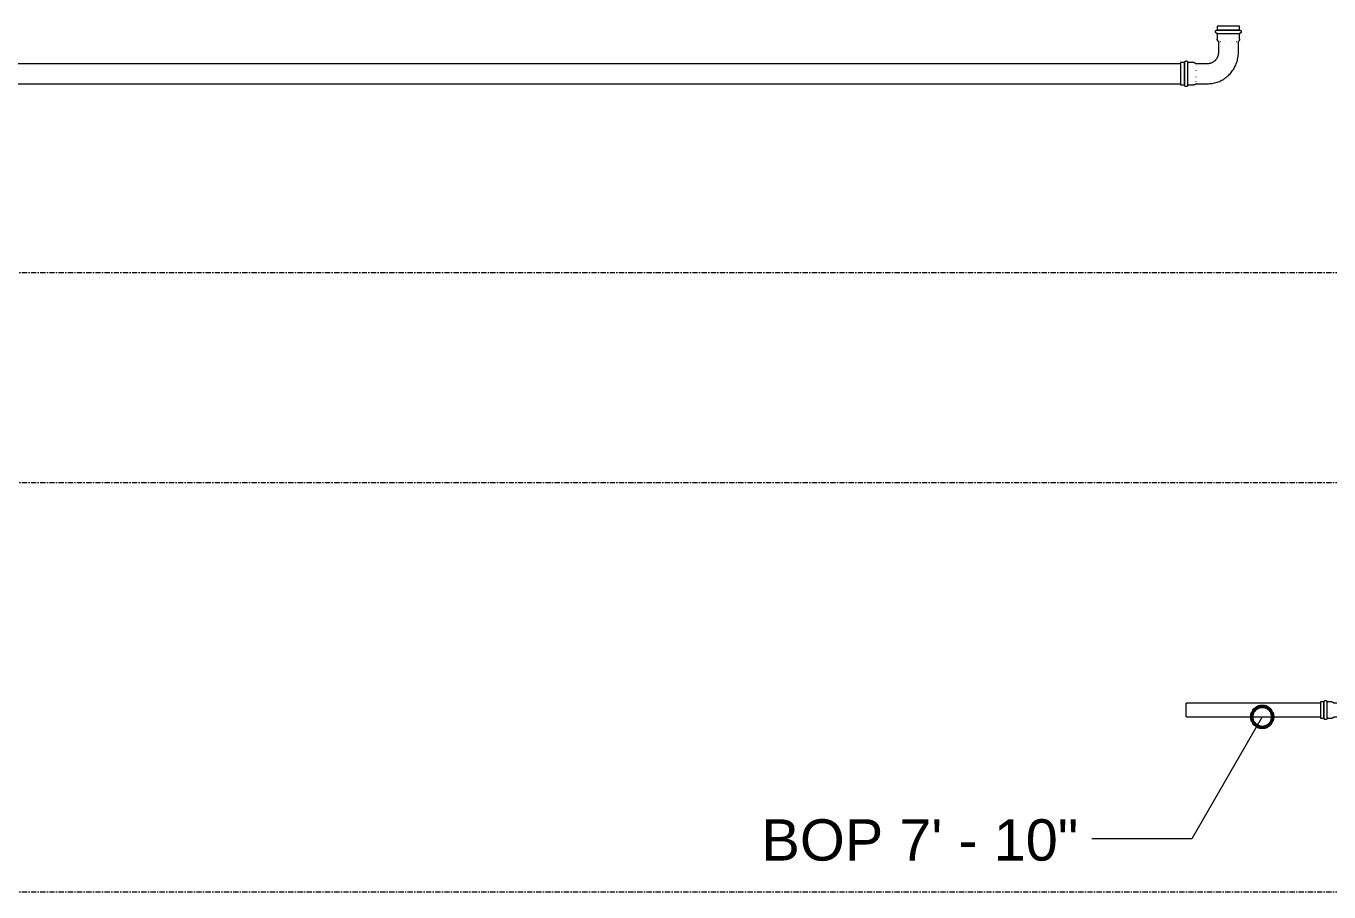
# Model space of a CAD drawing. Header units: inches. Extents: x -3679 to 241, y -496 to 1784.
# Drawn here: x -3279.2 to -3155.1, y 339 to 421.5 of the extents above; entities that cross this region are included whole.
import ezdxf

# ---------------------------------------------------------------- set-up
doc = ezdxf.new("R2010")
doc.units = ezdxf.units.IN
doc.header["$MEASUREMENT"] = 0
doc.linetypes.add('Grid Line', pattern=[0.875, 0.5, -0.125, 0.125, -0.125])
for name, color, linetype, lineweight in [('G-ANNO-DIMS', 251, 'Continuous', 9), ('P-PIPE', 1, 'Continuous', 9), ('S-GRID', 8, 'Continuous', 9)]:
    doc.layers.add(name, color=color, linetype=linetype, lineweight=lineweight)
doc.styles.add('Arial', font='arial.ttf', dxfattribs={"height": 3.934132})

# ---------------------------------------------------------------- blocks, each defined once
blk = doc.blocks.new('Victaulic-VicPress316-Elbow 90-45deg Style P568_P571 - Standard-V1-SECOND LEVEL')
at = {"layer": 'P-PIPE'}
for p, q in [((-0.77, 3.52), (-0.77, 3.18)), ((0.77, 3.52), (-0.77, 3.52)), ((-0.77, 3.18), (0.77, 3.18)), ((-0.77, 2.89), (-0.77, 2.44)), ((-0.77, 2.89), (0.77, 2.89)), ((0.77, 3.18), (0.77, 3.52)), ((0.77, 2.44), (0.77, 2.89)), ((-0.66, 2.28), (-0.66, 1.39)), ((0.66, 1.39), (0.66, 2.28)), ((-3.18, 0.77), (-3.52, 0.77)), ((-3.52, 0.77), (-3.52, -0.77)), ((-3.18, -0.77), (-3.18, 0.77)), ((-2.44, 0.77), (-2.89, 0.77)), ((-2.89, -0.77), (-2.89, 0.77)), ((-1.39, 0.66), (-2.28, 0.66)), ((-3.52, -0.77), (-3.18, -0.77)), ((-2.89, -0.77), (-2.44, -0.77)), ((-2.28, -0.66), (-1.39, -0.66))]:
    blk.add_line(p, q, dxfattribs=at)
at = {"layer": 'P-PIPE', "flags": 128}
for points in [[(-0.77, 2.89), (-0.77, 2.89), (-0.78, 2.89), (-0.78, 2.89), (-0.79, 2.89), (-0.8, 2.89), (-0.8, 2.89), (-0.81, 2.9), (-0.81, 2.9), (-0.82, 2.9), (-0.82, 2.9), (-0.83, 2.9), (-0.83, 2.91), (-0.84, 2.91), (-0.84, 2.91), (-0.85, 2.92), (-0.85, 2.92), (-0.86, 2.92), (-0.86, 2.93), (-0.87, 2.93), (-0.87, 2.93), (-0.87, 2.94), (-0.88, 2.94), (-0.88, 2.95), (-0.89, 2.95), (-0.89, 2.96), (-0.89, 2.96), (-0.89, 2.97), (-0.9, 2.97), (-0.9, 2.98), (-0.9, 2.98), (-0.9, 2.99), (-0.91, 2.99), (-0.91, 3), (-0.91, 3.01), (-0.91, 3.01), (-0.91, 3.02), (-0.91, 3.02), (-0.91, 3.03), (-0.91, 3.03), (-0.91, 3.04), (-0.91, 3.05), (-0.91, 3.05), (-0.91, 3.06), (-0.91, 3.06), (-0.91, 3.07), (-0.91, 3.07), (-0.91, 3.08), (-0.9, 3.09), (-0.9, 3.09), (-0.9, 3.1), (-0.9, 3.1), (-0.89, 3.11), (-0.89, 3.11), (-0.89, 3.12), (-0.88, 3.12), (-0.88, 3.13), (-0.88, 3.13), (-0.87, 3.14), (-0.87, 3.14), (-0.86, 3.14), (-0.86, 3.15), (-0.86, 3.15), (-0.85, 3.15), (-0.85, 3.16), (-0.84, 3.16), (-0.84, 3.16), (-0.83, 3.17), (-0.83, 3.17), (-0.82, 3.17), (-0.82, 3.17), (-0.81, 3.17), (-0.8, 3.18), (-0.8, 3.18), (-0.79, 3.18), (-0.79, 3.18), (-0.78, 3.18), (-0.78, 3.18), (-0.77, 3.18), (-0.77, 3.18)], [(0.77, 3.18), (0.77, 3.18), (0.76, 3.18), (0.76, 3.18), (0.76, 3.18), (0.75, 3.18), (0.74, 3.18), (0.74, 3.18), (0.73, 3.18), (0.72, 3.18), (0.71, 3.18), (0.69, 3.18), (0.68, 3.18), (0.67, 3.18), (0.65, 3.18), (0.63, 3.18), (0.61, 3.18), (0.6, 3.18), (0.58, 3.18), (0.56, 3.18), (0.53, 3.18), (0.51, 3.18), (0.49, 3.18), (0.46, 3.18), (0.44, 3.18), (0.41, 3.18), (0.39, 3.18), (0.36, 3.18), (0.33, 3.18), (0.31, 3.18), (0.28, 3.18), (0.25, 3.18), (0.22, 3.18), (0.19, 3.18), (0.16, 3.18), (0.13, 3.18), (0.1, 3.18), (0.07, 3.18), (0.04, 3.18), (0.01, 3.18), (-0.02, 3.18), (-0.05, 3.18), (-0.08, 3.18), (-0.11, 3.18), (-0.14, 3.18), (-0.17, 3.18), (-0.2, 3.18), (-0.23, 3.18), (-0.26, 3.18), (-0.29, 3.18), (-0.32, 3.18), (-0.35, 3.18), (-0.37, 3.18), (-0.4, 3.18), (-0.43, 3.18), (-0.45, 3.18), (-0.48, 3.18), (-0.5, 3.18), (-0.52, 3.18), (-0.54, 3.18), (-0.57, 3.18), (-0.59, 3.18), (-0.6, 3.18), (-0.62, 3.18), (-0.64, 3.18), (-0.66, 3.18), (-0.67, 3.18), (-0.69, 3.18), (-0.7, 3.18), (-0.71, 3.18), (-0.72, 3.18), (-0.73, 3.18), (-0.74, 3.18), (-0.75, 3.18), (-0.75, 3.18), (-0.76, 3.18), (-0.76, 3.18), (-0.77, 3.18), (-0.77, 3.18), (-0.77, 3.18)], [(-0.77, 3.18), (-0.77, 3.18), (-0.76, 3.18), (-0.76, 3.18), (-0.76, 3.18), (-0.75, 3.18), (-0.74, 3.18), (-0.74, 3.18), (-0.73, 3.18)], [(-0.77, 2.89), (-0.77, 2.89), (-0.76, 2.89), (-0.76, 2.89), (-0.76, 2.89), (-0.75, 2.89), (-0.74, 2.89), (-0.74, 2.89), (-0.73, 2.89), (-0.72, 2.89), (-0.71, 2.89), (-0.69, 2.89), (-0.68, 2.89), (-0.67, 2.89), (-0.65, 2.89), (-0.63, 2.89), (-0.61, 2.89), (-0.6, 2.89), (-0.58, 2.89), (-0.56, 2.89), (-0.53, 2.89), (-0.51, 2.89), (-0.49, 2.89), (-0.46, 2.89), (-0.44, 2.89), (-0.41, 2.89), (-0.39, 2.89), (-0.36, 2.89), (-0.33, 2.89), (-0.31, 2.89), (-0.28, 2.89), (-0.25, 2.89), (-0.22, 2.89), (-0.19, 2.89), (-0.16, 2.89), (-0.13, 2.89), (-0.1, 2.89), (-0.07, 2.89), (-0.04, 2.89), (-0.01, 2.89), (0.02, 2.89), (0.05, 2.89), (0.08, 2.89), (0.11, 2.89), (0.14, 2.89), (0.17, 2.89), (0.2, 2.89), (0.23, 2.89), (0.26, 2.89), (0.29, 2.89), (0.32, 2.89), (0.35, 2.89), (0.37, 2.89), (0.4, 2.89), (0.43, 2.89), (0.45, 2.89), (0.48, 2.89), (0.5, 2.89), (0.52, 2.89), (0.54, 2.89), (0.57, 2.89), (0.59, 2.89), (0.6, 2.89), (0.62, 2.89), (0.64, 2.89), (0.66, 2.89), (0.67, 2.89), (0.69, 2.89), (0.7, 2.89), (0.71, 2.89), (0.72, 2.89), (0.73, 2.89), (0.74, 2.89), (0.75, 2.89), (0.75, 2.89), (0.76, 2.89), (0.76, 2.89), (0.77, 2.89), (0.77, 2.89), (0.77, 2.89)], [(-0.72, 2.89), (-0.73, 2.89), (-0.74, 2.89), (-0.75, 2.89), (-0.75, 2.89), (-0.76, 2.89), (-0.76, 2.89), (-0.77, 2.89), (-0.77, 2.89), (-0.77, 2.89)], [(0.72, 3.18), (0.73, 3.18), (0.74, 3.18), (0.75, 3.18), (0.75, 3.18), (0.76, 3.18), (0.76, 3.18), (0.77, 3.18), (0.77, 3.18), (0.77, 3.18)], [(0.77, 2.89), (0.77, 2.89), (0.76, 2.89), (0.76, 2.89), (0.76, 2.89), (0.75, 2.89), (0.74, 2.89), (0.74, 2.89), (0.73, 2.89)], [(0.77, 3.18), (0.77, 3.18), (0.78, 3.18), (0.78, 3.18), (0.79, 3.18), (0.8, 3.18), (0.8, 3.18), (0.81, 3.18), (0.81, 3.17), (0.82, 3.17), (0.82, 3.17), (0.83, 3.17), (0.83, 3.17), (0.84, 3.16), (0.84, 3.16), (0.85, 3.16), (0.85, 3.15), (0.86, 3.15), (0.86, 3.15), (0.87, 3.14), (0.87, 3.14), (0.87, 3.13), (0.88, 3.13), (0.88, 3.12), (0.89, 3.12), (0.89, 3.11), (0.89, 3.11), (0.89, 3.1), (0.9, 3.1), (0.9, 3.09), (0.9, 3.09), (0.9, 3.08), (0.91, 3.08), (0.91, 3.07), (0.91, 3.07), (0.91, 3.06), (0.91, 3.05), (0.91, 3.05), (0.91, 3.04), (0.91, 3.04), (0.91, 3.03), (0.91, 3.03), (0.91, 3.02), (0.91, 3.01), (0.91, 3.01), (0.91, 3), (0.91, 3), (0.91, 2.99), (0.9, 2.99), (0.9, 2.98), (0.9, 2.98), (0.9, 2.97), (0.89, 2.97), (0.89, 2.96), (0.89, 2.96), (0.88, 2.95), (0.88, 2.95), (0.88, 2.94), (0.87, 2.94), (0.87, 2.93), (0.86, 2.93), (0.86, 2.92), (0.86, 2.92), (0.85, 2.92), (0.85, 2.91), (0.84, 2.91), (0.84, 2.91), (0.83, 2.91), (0.83, 2.9), (0.82, 2.9), (0.82, 2.9), (0.81, 2.9), (0.8, 2.9), (0.8, 2.89), (0.79, 2.89), (0.79, 2.89), (0.78, 2.89), (0.78, 2.89), (0.77, 2.89), (0.77, 2.89)], [(-0.66, 1.39), (-0.66, 1.36), (-0.66, 1.33), (-0.66, 1.3), (-0.67, 1.28), (-0.67, 1.25), (-0.68, 1.22), (-0.69, 1.19), (-0.69, 1.16), (-0.7, 1.13), (-0.72, 1.11), (-0.73, 1.08), (-0.74, 1.05), (-0.75, 1.03), (-0.77, 1), (-0.79, 0.98), (-0.8, 0.95), (-0.82, 0.93), (-0.84, 0.91), (-0.86, 0.89), (-0.88, 0.87), (-0.9, 0.85), (-0.92, 0.83), (-0.95, 0.81), (-0.97, 0.79), (-1, 0.77), (-1.02, 0.76), (-1.05, 0.74), (-1.07, 0.73), (-1.1, 0.72), (-1.13, 0.71), (-1.15, 0.7), (-1.18, 0.69), (-1.21, 0.68), (-1.24, 0.67), (-1.27, 0.67), (-1.3, 0.66), (-1.33, 0.66), (-1.36, 0.66), (-1.39, 0.66), (-1.39, 0.66)], [(-1.39, -0.66), (-1.31, -0.66), (-1.23, -0.65), (-1.15, -0.64), (-1.07, -0.63), (-0.99, -0.62), (-0.91, -0.6), (-0.83, -0.58), (-0.75, -0.55), (-0.67, -0.53), (-0.59, -0.5), (-0.52, -0.46), (-0.45, -0.43), (-0.37, -0.39), (-0.3, -0.34), (-0.24, -0.3), (-0.17, -0.25), (-0.1, -0.2), (-0.04, -0.15), (0.02, -0.09), (0.08, -0.04), (0.13, 0.02), (0.19, 0.09), (0.24, 0.15), (0.29, 0.22), (0.33, 0.29), (0.38, 0.35), (0.42, 0.43), (0.45, 0.5), (0.49, 0.57), (0.52, 0.65), (0.55, 0.73), (0.57, 0.81), (0.59, 0.88), (0.61, 0.96), (0.63, 1.04), (0.64, 1.13), (0.65, 1.21), (0.65, 1.29), (0.66, 1.37), (0.66, 1.39)], [(-0.66, 2.22), (-0.67, 2.23), (-0.67, 2.23), (-0.68, 2.24), (-0.69, 2.25), (-0.7, 2.26), (-0.7, 2.27), (-0.71, 2.27), (-0.72, 2.28), (-0.72, 2.29), (-0.73, 2.3), (-0.73, 2.31), (-0.74, 2.32), (-0.74, 2.33), (-0.75, 2.34), (-0.75, 2.35), (-0.76, 2.36), (-0.76, 2.37), (-0.76, 2.38), (-0.76, 2.39), (-0.76, 2.4), (-0.77, 2.42), (-0.77, 2.43), (-0.77, 2.44), (-0.77, 2.44)], [(0.77, 2.44), (0.77, 2.43), (0.77, 2.42), (0.76, 2.41), (0.76, 2.4), (0.76, 2.38), (0.76, 2.37), (0.76, 2.36), (0.75, 2.35), (0.75, 2.34), (0.74, 2.33), (0.74, 2.32), (0.74, 2.31), (0.73, 2.3), (0.72, 2.29), (0.72, 2.29), (0.71, 2.28), (0.71, 2.27), (0.7, 2.26), (0.69, 2.25), (0.68, 2.24), (0.68, 2.24), (0.67, 2.23), (0.66, 2.22), (0.66, 2.22)], [(-3.18, 0.77), (-3.18, 0.77), (-3.18, 0.78), (-3.18, 0.78), (-3.18, 0.79), (-3.18, 0.8), (-3.18, 0.8), (-3.18, 0.81), (-3.17, 0.81), (-3.17, 0.82), (-3.17, 0.82), (-3.17, 0.83), (-3.17, 0.83), (-3.16, 0.84), (-3.16, 0.84), (-3.16, 0.85), (-3.15, 0.85), (-3.15, 0.86), (-3.15, 0.86), (-3.14, 0.87), (-3.14, 0.87), (-3.13, 0.87), (-3.13, 0.88), (-3.12, 0.88), (-3.12, 0.89), (-3.11, 0.89), (-3.11, 0.89), (-3.1, 0.89), (-3.1, 0.9), (-3.09, 0.9), (-3.09, 0.9), (-3.08, 0.9), (-3.08, 0.91), (-3.07, 0.91), (-3.07, 0.91), (-3.06, 0.91), (-3.05, 0.91), (-3.05, 0.91), (-3.04, 0.91), (-3.04, 0.91), (-3.03, 0.91), (-3.03, 0.91), (-3.02, 0.91), (-3.01, 0.91), (-3.01, 0.91), (-3, 0.91), (-3, 0.91), (-2.99, 0.91), (-2.99, 0.9), (-2.98, 0.9), (-2.98, 0.9), (-2.97, 0.9), (-2.97, 0.89), (-2.96, 0.89), (-2.96, 0.89), (-2.95, 0.88), (-2.95, 0.88), (-2.94, 0.88), (-2.94, 0.87), (-2.93, 0.87), (-2.93, 0.86), (-2.92, 0.86), (-2.92, 0.86), (-2.92, 0.85), (-2.91, 0.85), (-2.91, 0.84), (-2.91, 0.84), (-2.91, 0.83), (-2.9, 0.83), (-2.9, 0.82), (-2.9, 0.82), (-2.9, 0.81), (-2.9, 0.8), (-2.89, 0.8), (-2.89, 0.79), (-2.89, 0.79), (-2.89, 0.78), (-2.89, 0.78), (-2.89, 0.77), (-2.89, 0.77)], [(-3.18, 0.77), (-3.18, 0.77), (-3.18, 0.76), (-3.18, 0.76), (-3.18, 0.76), (-3.18, 0.75), (-3.18, 0.74), (-3.18, 0.74), (-3.18, 0.73), (-3.18, 0.72), (-3.18, 0.71), (-3.18, 0.69), (-3.18, 0.68), (-3.18, 0.67), (-3.18, 0.65), (-3.18, 0.63), (-3.18, 0.61), (-3.18, 0.6), (-3.18, 0.58), (-3.18, 0.56), (-3.18, 0.53), (-3.18, 0.51), (-3.18, 0.49), (-3.18, 0.46), (-3.18, 0.44), (-3.18, 0.41), (-3.18, 0.39), (-3.18, 0.36), (-3.18, 0.33), (-3.18, 0.31), (-3.18, 0.28), (-3.18, 0.25), (-3.18, 0.22), (-3.18, 0.19), (-3.18, 0.16), (-3.18, 0.13), (-3.18, 0.1), (-3.18, 0.07), (-3.18, 0.04), (-3.18, 0.01), (-3.18, -0.02), (-3.18, -0.05), (-3.18, -0.08), (-3.18, -0.11), (-3.18, -0.14), (-3.18, -0.17), (-3.18, -0.2), (-3.18, -0.23), (-3.18, -0.26), (-3.18, -0.29), (-3.18, -0.32), (-3.18, -0.35), (-3.18, -0.37), (-3.18, -0.4), (-3.18, -0.43), (-3.18, -0.45), (-3.18, -0.48), (-3.18, -0.5), (-3.18, -0.52), (-3.18, -0.54), (-3.18, -0.57), (-3.18, -0.59), (-3.18, -0.6), (-3.18, -0.62), (-3.18, -0.64), (-3.18, -0.66), (-3.18, -0.67), (-3.18, -0.69), (-3.18, -0.7), (-3.18, -0.71), (-3.18, -0.72), (-3.18, -0.73), (-3.18, -0.74), (-3.18, -0.75), (-3.18, -0.75), (-3.18, -0.76), (-3.18, -0.76), (-3.18, -0.77), (-3.18, -0.77), (-3.18, -0.77)], [(-3.18, 0.72), (-3.18, 0.73), (-3.18, 0.74), (-3.18, 0.75), (-3.18, 0.75), (-3.18, 0.76), (-3.18, 0.76), (-3.18, 0.77), (-3.18, 0.77), (-3.18, 0.77)], [(-2.89, -0.77), (-2.89, -0.77), (-2.89, -0.76), (-2.89, -0.76), (-2.89, -0.76), (-2.89, -0.75), (-2.89, -0.74), (-2.89, -0.74), (-2.89, -0.73), (-2.89, -0.72), (-2.89, -0.71), (-2.89, -0.69), (-2.89, -0.68), (-2.89, -0.67), (-2.89, -0.65), (-2.89, -0.63), (-2.89, -0.61), (-2.89, -0.6), (-2.89, -0.58), (-2.89, -0.56), (-2.89, -0.53), (-2.89, -0.51), (-2.89, -0.49), (-2.89, -0.46), (-2.89, -0.44), (-2.89, -0.41), (-2.89, -0.39), (-2.89, -0.36), (-2.89, -0.33), (-2.89, -0.31), (-2.89, -0.28), (-2.89, -0.25), (-2.89, -0.22), (-2.89, -0.19), (-2.89, -0.16), (-2.89, -0.13), (-2.89, -0.1), (-2.89, -0.07), (-2.89, -0.04), (-2.89, -0.01), (-2.89, 0.02), (-2.89, 0.05), (-2.89, 0.08), (-2.89, 0.11), (-2.89, 0.14), (-2.89, 0.17), (-2.89, 0.2), (-2.89, 0.23), (-2.89, 0.26), (-2.89, 0.29), (-2.89, 0.32), (-2.89, 0.35), (-2.89, 0.37), (-2.89, 0.4), (-2.89, 0.43), (-2.89, 0.45), (-2.89, 0.48), (-2.89, 0.5), (-2.89, 0.52), (-2.89, 0.54), (-2.89, 0.57), (-2.89, 0.59), (-2.89, 0.6), (-2.89, 0.62), (-2.89, 0.64), (-2.89, 0.66), (-2.89, 0.67), (-2.89, 0.69), (-2.89, 0.7), (-2.89, 0.71), (-2.89, 0.72), (-2.89, 0.73), (-2.89, 0.74), (-2.89, 0.75), (-2.89, 0.75), (-2.89, 0.76), (-2.89, 0.76), (-2.89, 0.77), (-2.89, 0.77), (-2.89, 0.77)], [(-2.89, 0.77), (-2.89, 0.77), (-2.89, 0.76), (-2.89, 0.76), (-2.89, 0.76), (-2.89, 0.75), (-2.89, 0.74), (-2.89, 0.74), (-2.89, 0.73)], [(-2.44, 0.77), (-2.43, 0.77), (-2.42, 0.77), (-2.41, 0.76), (-2.4, 0.76), (-2.38, 0.76), (-2.37, 0.76), (-2.36, 0.76), (-2.35, 0.75), (-2.34, 0.75), (-2.33, 0.74), (-2.32, 0.74), (-2.31, 0.74), (-2.3, 0.73), (-2.29, 0.72), (-2.29, 0.72), (-2.28, 0.71), (-2.27, 0.71), (-2.26, 0.7), (-2.25, 0.69), (-2.24, 0.68), (-2.24, 0.68), (-2.23, 0.67), (-2.22, 0.66), (-2.22, 0.66)], [(-3.18, -0.77), (-3.18, -0.77), (-3.18, -0.76), (-3.18, -0.76), (-3.18, -0.76), (-3.18, -0.75), (-3.18, -0.74), (-3.18, -0.74), (-3.18, -0.73)], [(-2.89, -0.77), (-2.89, -0.77), (-2.89, -0.78), (-2.89, -0.78), (-2.89, -0.79), (-2.89, -0.8), (-2.89, -0.8), (-2.9, -0.81), (-2.9, -0.81), (-2.9, -0.82), (-2.9, -0.82), (-2.9, -0.83), (-2.91, -0.83), (-2.91, -0.84), (-2.91, -0.84), (-2.92, -0.85), (-2.92, -0.85), (-2.92, -0.86), (-2.93, -0.86), (-2.93, -0.87), (-2.93, -0.87), (-2.94, -0.87), (-2.94, -0.88), (-2.95, -0.88), (-2.95, -0.89), (-2.96, -0.89), (-2.96, -0.89), (-2.97, -0.89), (-2.97, -0.9), (-2.98, -0.9), (-2.98, -0.9), (-2.99, -0.9), (-2.99, -0.91), (-3, -0.91), (-3.01, -0.91), (-3.01, -0.91), (-3.02, -0.91), (-3.02, -0.91), (-3.03, -0.91), (-3.03, -0.91), (-3.04, -0.91), (-3.05, -0.91), (-3.05, -0.91), (-3.06, -0.91), (-3.06, -0.91), (-3.07, -0.91), (-3.07, -0.91), (-3.08, -0.91), (-3.09, -0.9), (-3.09, -0.9), (-3.1, -0.9), (-3.1, -0.9), (-3.11, -0.89), (-3.11, -0.89), (-3.12, -0.89), (-3.12, -0.88), (-3.13, -0.88), (-3.13, -0.88), (-3.14, -0.87), (-3.14, -0.87), (-3.14, -0.86), (-3.15, -0.86), (-3.15, -0.86), (-3.15, -0.85), (-3.16, -0.85), (-3.16, -0.84), (-3.16, -0.84), (-3.17, -0.83), (-3.17, -0.83), (-3.17, -0.82), (-3.17, -0.82), (-3.17, -0.81), (-3.18, -0.8), (-3.18, -0.8), (-3.18, -0.79), (-3.18, -0.79), (-3.18, -0.78), (-3.18, -0.78), (-3.18, -0.77), (-3.18, -0.77)], [(-2.89, -0.72), (-2.89, -0.73), (-2.89, -0.74), (-2.89, -0.75), (-2.89, -0.75), (-2.89, -0.76), (-2.89, -0.76), (-2.89, -0.77), (-2.89, -0.77), (-2.89, -0.77)], [(-2.22, -0.66), (-2.23, -0.67), (-2.23, -0.67), (-2.24, -0.68), (-2.25, -0.69), (-2.26, -0.7), (-2.27, -0.7), (-2.27, -0.71), (-2.28, -0.72), (-2.29, -0.72), (-2.3, -0.73), (-2.31, -0.73), (-2.32, -0.74), (-2.33, -0.74), (-2.34, -0.75), (-2.35, -0.75), (-2.36, -0.76), (-2.37, -0.76), (-2.38, -0.76), (-2.39, -0.76), (-2.4, -0.76), (-2.42, -0.77), (-2.43, -0.77), (-2.44, -0.77), (-2.44, -0.77)]]:
    blk.add_lwpolyline(points, dxfattribs=at)
blk = doc.blocks.new('Victaulic-VicPress316-Elbow 90-45deg Style P568_P571 - Standard-V3-SECOND LEVEL')
at = {"layer": 'P-PIPE'}
for p, q in [((-1.06, 4.55), (-1.06, 4.17)), ((1.06, 4.55), (-1.06, 4.55)), ((-1.06, 4.17), (1.06, 4.17)), ((-1.06, 3.85), (-1.06, 3.29)), ((-1.06, 3.85), (1.06, 3.85)), ((1.06, 4.17), (1.06, 4.55)), ((1.06, 3.29), (1.06, 3.85)), ((-0.95, 3.13), (-0.95, 2.02)), ((-0.77, 3.07), (-0.75, 3.07)), ((-0.31, 3.07), (-0.29, 3.07)), ((0.29, 3.07), (0.31, 3.07)), ((0.75, 3.07), (0.77, 3.07)), ((0.95, 2.02), (0.95, 3.12)), ((-4.17, 1.06), (-4.55, 1.06)), ((-4.55, 1.06), (-4.55, -1.06)), ((-4.17, -1.06), (-4.17, 1.06)), ((-3.29, 1.06), (-3.85, 1.06)), ((-3.85, -1.06), (-3.85, 1.06)), ((-2.02, 0.95), (-3.12, 0.95)), ((-3.07, 0.75), (-3.07, 0.77)), ((-3.07, 0.29), (-3.07, 0.31)), ((-4.55, -1.06), (-4.17, -1.06)), ((-3.85, -1.06), (-3.29, -1.06)), ((-3.14, -0.95), (-2.02, -0.95)), ((-3.07, -0.31), (-3.07, -0.29)), ((-3.07, -0.77), (-3.07, -0.75))]:
    blk.add_line(p, q, dxfattribs=at)
at = {"layer": 'P-PIPE', "flags": 128}
for points in [[(-1.06, 3.85), (-1.07, 3.85), (-1.07, 3.85), (-1.08, 3.85), (-1.09, 3.85), (-1.09, 3.85), (-1.1, 3.85), (-1.1, 3.85), (-1.11, 3.85), (-1.12, 3.86), (-1.12, 3.86), (-1.13, 3.86), (-1.13, 3.86), (-1.14, 3.87), (-1.15, 3.87), (-1.15, 3.87), (-1.16, 3.88), (-1.16, 3.88), (-1.17, 3.89), (-1.17, 3.89), (-1.18, 3.9), (-1.18, 3.9), (-1.19, 3.91), (-1.19, 3.91), (-1.19, 3.92), (-1.2, 3.92), (-1.2, 3.93), (-1.2, 3.93), (-1.21, 3.94), (-1.21, 3.94), (-1.21, 3.95), (-1.21, 3.96), (-1.22, 3.96), (-1.22, 3.97), (-1.22, 3.98), (-1.22, 3.98), (-1.22, 3.99), (-1.22, 4), (-1.22, 4), (-1.22, 4.01), (-1.22, 4.01), (-1.22, 4.02), (-1.22, 4.03), (-1.22, 4.03), (-1.22, 4.04), (-1.22, 4.05), (-1.22, 4.05), (-1.22, 4.06), (-1.21, 4.07), (-1.21, 4.07), (-1.21, 4.08), (-1.21, 4.08), (-1.2, 4.09), (-1.2, 4.1), (-1.2, 4.1), (-1.19, 4.11), (-1.19, 4.11), (-1.18, 4.12), (-1.18, 4.12), (-1.17, 4.13), (-1.17, 4.13), (-1.17, 4.14), (-1.16, 4.14), (-1.15, 4.14), (-1.15, 4.15), (-1.14, 4.15), (-1.14, 4.15), (-1.13, 4.16), (-1.13, 4.16), (-1.12, 4.16), (-1.11, 4.16), (-1.11, 4.17), (-1.1, 4.17), (-1.1, 4.17), (-1.09, 4.17), (-1.08, 4.17), (-1.08, 4.17), (-1.07, 4.17), (-1.06, 4.17), (-1.06, 4.17)], [(1.06, 4.17), (1.06, 4.17), (1.06, 4.17), (1.05, 4.17), (1.05, 4.17), (1.04, 4.17), (1.03, 4.17), (1.02, 4.17), (1.01, 4.17), (0.99, 4.17), (0.98, 4.17), (0.96, 4.17), (0.94, 4.17), (0.92, 4.17), (0.9, 4.17), (0.87, 4.17), (0.85, 4.17), (0.82, 4.17), (0.8, 4.17), (0.77, 4.17), (0.74, 4.17), (0.71, 4.17), (0.67, 4.17), (0.64, 4.17), (0.61, 4.17), (0.57, 4.17), (0.54, 4.17), (0.5, 4.17), (0.46, 4.17), (0.42, 4.17), (0.38, 4.17), (0.34, 4.17), (0.3, 4.17), (0.26, 4.17), (0.22, 4.17), (0.18, 4.17), (0.14, 4.17), (0.1, 4.17), (0.05, 4.17), (0.01, 4.17), (-0.03, 4.17), (-0.07, 4.17), (-0.12, 4.17), (-0.16, 4.17), (-0.2, 4.17), (-0.24, 4.17), (-0.28, 4.17), (-0.32, 4.17), (-0.36, 4.17), (-0.4, 4.17), (-0.44, 4.17), (-0.48, 4.17), (-0.52, 4.17), (-0.55, 4.17), (-0.59, 4.17), (-0.62, 4.17), (-0.66, 4.17), (-0.69, 4.17), (-0.72, 4.17), (-0.75, 4.17), (-0.78, 4.17), (-0.81, 4.17), (-0.84, 4.17), (-0.86, 4.17), (-0.88, 4.17), (-0.91, 4.17), (-0.93, 4.17), (-0.95, 4.17), (-0.97, 4.17), (-0.98, 4.17), (-1, 4.17), (-1.01, 4.17), (-1.02, 4.17), (-1.03, 4.17), (-1.04, 4.17), (-1.05, 4.17), (-1.05, 4.17), (-1.06, 4.17), (-1.06, 4.17), (-1.06, 4.17)], [(-1.06, 4.17), (-1.06, 4.17), (-1.06, 4.17), (-1.05, 4.17), (-1.05, 4.17), (-1.04, 4.17), (-1.03, 4.17), (-1.02, 4.17)], [(-1.06, 3.85), (-1.06, 3.85), (-1.06, 3.85), (-1.05, 3.85), (-1.05, 3.85), (-1.04, 3.85), (-1.03, 3.85), (-1.02, 3.85), (-1.01, 3.85), (-0.99, 3.85), (-0.98, 3.85), (-0.96, 3.85), (-0.94, 3.85), (-0.92, 3.85), (-0.9, 3.85), (-0.87, 3.85), (-0.85, 3.85), (-0.82, 3.85), (-0.8, 3.85), (-0.77, 3.85), (-0.74, 3.85), (-0.71, 3.85), (-0.67, 3.85), (-0.64, 3.85), (-0.61, 3.85), (-0.57, 3.85), (-0.54, 3.85), (-0.5, 3.85), (-0.46, 3.85), (-0.42, 3.85), (-0.38, 3.85), (-0.34, 3.85), (-0.3, 3.85), (-0.26, 3.85), (-0.22, 3.85), (-0.18, 3.85), (-0.14, 3.85), (-0.1, 3.85), (-0.05, 3.85), (-0.01, 3.85), (0.03, 3.85), (0.07, 3.85), (0.12, 3.85), (0.16, 3.85), (0.2, 3.85), (0.24, 3.85), (0.28, 3.85), (0.32, 3.85), (0.36, 3.85), (0.4, 3.85), (0.44, 3.85), (0.48, 3.85), (0.52, 3.85), (0.55, 3.85), (0.59, 3.85), (0.62, 3.85), (0.66, 3.85), (0.69, 3.85), (0.72, 3.85), (0.75, 3.85), (0.78, 3.85), (0.81, 3.85), (0.84, 3.85), (0.86, 3.85), (0.88, 3.85), (0.91, 3.85), (0.93, 3.85), (0.95, 3.85), (0.97, 3.85), (0.98, 3.85), (1, 3.85), (1.01, 3.85), (1.02, 3.85), (1.03, 3.85), (1.04, 3.85), (1.05, 3.85), (1.05, 3.85), (1.06, 3.85), (1.06, 3.85), (1.06, 3.85)], [(-1.02, 3.85), (-1.03, 3.85), (-1.04, 3.85), (-1.05, 3.85), (-1.05, 3.85), (-1.06, 3.85), (-1.06, 3.85), (-1.06, 3.85)], [(1.02, 4.17), (1.03, 4.17), (1.04, 4.17), (1.05, 4.17), (1.05, 4.17), (1.06, 4.17), (1.06, 4.17), (1.06, 4.17)], [(1.06, 3.85), (1.06, 3.85), (1.06, 3.85), (1.05, 3.85), (1.05, 3.85), (1.04, 3.85), (1.03, 3.85), (1.02, 3.85)], [(1.06, 4.17), (1.07, 4.17), (1.07, 4.17), (1.08, 4.17), (1.09, 4.17), (1.09, 4.17), (1.1, 4.17), (1.1, 4.17), (1.11, 4.17), (1.12, 4.16), (1.12, 4.16), (1.13, 4.16), (1.13, 4.16), (1.14, 4.15), (1.15, 4.15), (1.15, 4.15), (1.16, 4.14), (1.16, 4.14), (1.17, 4.13), (1.17, 4.13), (1.18, 4.12), (1.18, 4.12), (1.19, 4.11), (1.19, 4.11), (1.19, 4.1), (1.2, 4.1), (1.2, 4.09), (1.2, 4.09), (1.21, 4.08), (1.21, 4.08), (1.21, 4.07), (1.21, 4.06), (1.22, 4.06), (1.22, 4.05), (1.22, 4.04), (1.22, 4.04), (1.22, 4.03), (1.22, 4.02), (1.22, 4.02), (1.22, 4.01), (1.22, 4.01), (1.22, 4), (1.22, 3.99), (1.22, 3.99), (1.22, 3.98), (1.22, 3.97), (1.22, 3.97), (1.22, 3.96), (1.21, 3.95), (1.21, 3.95), (1.21, 3.94), (1.21, 3.94), (1.2, 3.93), (1.2, 3.92), (1.2, 3.92), (1.19, 3.91), (1.19, 3.91), (1.18, 3.9), (1.18, 3.9), (1.17, 3.89), (1.17, 3.89), (1.17, 3.88), (1.16, 3.88), (1.15, 3.88), (1.15, 3.87), (1.14, 3.87), (1.14, 3.87), (1.13, 3.86), (1.13, 3.86), (1.12, 3.86), (1.11, 3.86), (1.11, 3.85), (1.1, 3.85), (1.1, 3.85), (1.09, 3.85), (1.08, 3.85), (1.08, 3.85), (1.07, 3.85), (1.06, 3.85), (1.06, 3.85)], [(-0.95, 3.07), (-0.96, 3.08), (-0.97, 3.08), (-0.97, 3.09), (-0.98, 3.1), (-0.99, 3.11), (-1, 3.12), (-1, 3.12), (-1.01, 3.13), (-1.02, 3.14), (-1.02, 3.15), (-1.03, 3.16), (-1.03, 3.17), (-1.04, 3.18), (-1.04, 3.19), (-1.04, 3.2), (-1.05, 3.21), (-1.05, 3.22), (-1.05, 3.23), (-1.06, 3.24), (-1.06, 3.25), (-1.06, 3.27), (-1.06, 3.28), (-1.06, 3.29), (-1.06, 3.29)], [(1.06, 3.29), (1.06, 3.28), (1.06, 3.27), (1.06, 3.26), (1.06, 3.25), (1.05, 3.23), (1.05, 3.22), (1.05, 3.21), (1.05, 3.2), (1.04, 3.19), (1.04, 3.18), (1.03, 3.17), (1.03, 3.16), (1.02, 3.15), (1.02, 3.14), (1.01, 3.14), (1.01, 3.13), (1, 3.12), (0.99, 3.11), (0.98, 3.1), (0.98, 3.09), (0.97, 3.09), (0.96, 3.08), (0.95, 3.07), (0.95, 3.07)], [(-0.95, 2.02), (-0.95, 1.97), (-0.95, 1.93), (-0.96, 1.89), (-0.96, 1.85), (-0.97, 1.8), (-0.98, 1.76), (-0.99, 1.72), (-1, 1.68), (-1.02, 1.64), (-1.03, 1.6), (-1.05, 1.56), (-1.07, 1.52), (-1.09, 1.49), (-1.11, 1.45), (-1.14, 1.41), (-1.16, 1.38), (-1.19, 1.35), (-1.21, 1.31), (-1.24, 1.28), (-1.27, 1.25), (-1.3, 1.22), (-1.34, 1.19), (-1.37, 1.17), (-1.4, 1.14), (-1.44, 1.12), (-1.48, 1.1), (-1.51, 1.08), (-1.55, 1.06), (-1.59, 1.04), (-1.63, 1.02), (-1.67, 1.01), (-1.71, 0.99), (-1.75, 0.98), (-1.79, 0.97), (-1.83, 0.97), (-1.88, 0.96), (-1.92, 0.95), (-1.96, 0.95), (-2, 0.95), (-2.02, 0.95)], [(-2.02, -0.95), (-1.9, -0.95), (-1.78, -0.94), (-1.66, -0.93), (-1.54, -0.91), (-1.43, -0.89), (-1.31, -0.87), (-1.2, -0.83), (-1.08, -0.8), (-0.97, -0.76), (-0.86, -0.72), (-0.75, -0.67), (-0.65, -0.61), (-0.54, -0.56), (-0.44, -0.5), (-0.34, -0.43), (-0.24, -0.36), (-0.15, -0.29), (-0.06, -0.21), (0.03, -0.13), (0.11, -0.05), (0.19, 0.04), (0.27, 0.13), (0.34, 0.22), (0.41, 0.31), (0.48, 0.41), (0.54, 0.51), (0.6, 0.62), (0.65, 0.72), (0.7, 0.83), (0.75, 0.94), (0.79, 1.05), (0.83, 1.17), (0.86, 1.28), (0.88, 1.39), (0.91, 1.51), (0.92, 1.63), (0.94, 1.75), (0.95, 1.86), (0.95, 1.98), (0.95, 2.02)], [(-4.17, 1.06), (-4.17, 1.07), (-4.17, 1.07), (-4.17, 1.08), (-4.17, 1.09), (-4.17, 1.09), (-4.17, 1.1), (-4.17, 1.1), (-4.17, 1.11), (-4.16, 1.12), (-4.16, 1.12), (-4.16, 1.13), (-4.16, 1.13), (-4.15, 1.14), (-4.15, 1.15), (-4.15, 1.15), (-4.14, 1.16), (-4.14, 1.16), (-4.13, 1.17), (-4.13, 1.17), (-4.12, 1.18), (-4.12, 1.18), (-4.11, 1.19), (-4.11, 1.19), (-4.1, 1.19), (-4.1, 1.2), (-4.09, 1.2), (-4.09, 1.2), (-4.08, 1.21), (-4.08, 1.21), (-4.07, 1.21), (-4.06, 1.21), (-4.06, 1.22), (-4.05, 1.22), (-4.04, 1.22), (-4.04, 1.22), (-4.03, 1.22), (-4.02, 1.22), (-4.02, 1.22), (-4.01, 1.22), (-4.01, 1.22), (-4, 1.22), (-3.99, 1.22), (-3.99, 1.22), (-3.98, 1.22), (-3.97, 1.22), (-3.97, 1.22), (-3.96, 1.22), (-3.95, 1.21), (-3.95, 1.21), (-3.94, 1.21), (-3.94, 1.21), (-3.93, 1.2), (-3.92, 1.2), (-3.92, 1.2), (-3.91, 1.19), (-3.91, 1.19), (-3.9, 1.18), (-3.9, 1.18), (-3.89, 1.17), (-3.89, 1.17), (-3.88, 1.17), (-3.88, 1.16), (-3.88, 1.15), (-3.87, 1.15), (-3.87, 1.14), (-3.87, 1.14), (-3.86, 1.13), (-3.86, 1.13), (-3.86, 1.12), (-3.86, 1.11), (-3.85, 1.11), (-3.85, 1.1), (-3.85, 1.1), (-3.85, 1.09), (-3.85, 1.08), (-3.85, 1.08), (-3.85, 1.07), (-3.85, 1.06), (-3.85, 1.06)], [(-4.17, 1.06), (-4.17, 1.06), (-4.17, 1.06), (-4.17, 1.05), (-4.17, 1.05), (-4.17, 1.04), (-4.17, 1.03), (-4.17, 1.02), (-4.17, 1.01), (-4.17, 0.99), (-4.17, 0.98), (-4.17, 0.96), (-4.17, 0.94), (-4.17, 0.92), (-4.17, 0.9), (-4.17, 0.87), (-4.17, 0.85), (-4.17, 0.82), (-4.17, 0.8), (-4.17, 0.77), (-4.17, 0.74), (-4.17, 0.71), (-4.17, 0.67), (-4.17, 0.64), (-4.17, 0.61), (-4.17, 0.57), (-4.17, 0.54), (-4.17, 0.5), (-4.17, 0.46), (-4.17, 0.42), (-4.17, 0.38), (-4.17, 0.34), (-4.17, 0.3), (-4.17, 0.26), (-4.17, 0.22), (-4.17, 0.18), (-4.17, 0.14), (-4.17, 0.1), (-4.17, 0.05), (-4.17, 0.01), (-4.17, -0.03), (-4.17, -0.07), (-4.17, -0.12), (-4.17, -0.16), (-4.17, -0.2), (-4.17, -0.24), (-4.17, -0.28), (-4.17, -0.32), (-4.17, -0.36), (-4.17, -0.4), (-4.17, -0.44), (-4.17, -0.48), (-4.17, -0.52), (-4.17, -0.55), (-4.17, -0.59), (-4.17, -0.62), (-4.17, -0.66), (-4.17, -0.69), (-4.17, -0.72), (-4.17, -0.75), (-4.17, -0.78), (-4.17, -0.81), (-4.17, -0.84), (-4.17, -0.86), (-4.17, -0.88), (-4.17, -0.91), (-4.17, -0.93), (-4.17, -0.95), (-4.17, -0.97), (-4.17, -0.98), (-4.17, -1), (-4.17, -1.01), (-4.17, -1.02), (-4.17, -1.03), (-4.17, -1.04), (-4.17, -1.05), (-4.17, -1.05), (-4.17, -1.06), (-4.17, -1.06), (-4.17, -1.06)], [(-4.17, 1.02), (-4.17, 1.03), (-4.17, 1.04), (-4.17, 1.05), (-4.17, 1.05), (-4.17, 1.06), (-4.17, 1.06), (-4.17, 1.06)], [(-3.85, -1.06), (-3.85, -1.06), (-3.85, -1.06), (-3.85, -1.05), (-3.85, -1.05), (-3.85, -1.04), (-3.85, -1.03), (-3.85, -1.02), (-3.85, -1.01), (-3.85, -0.99), (-3.85, -0.98), (-3.85, -0.96), (-3.85, -0.94), (-3.85, -0.92), (-3.85, -0.9), (-3.85, -0.87), (-3.85, -0.85), (-3.85, -0.82), (-3.85, -0.8), (-3.85, -0.77), (-3.85, -0.74), (-3.85, -0.71), (-3.85, -0.67), (-3.85, -0.64), (-3.85, -0.61), (-3.85, -0.57), (-3.85, -0.54), (-3.85, -0.5), (-3.85, -0.46), (-3.85, -0.42), (-3.85, -0.38), (-3.85, -0.34), (-3.85, -0.3), (-3.85, -0.26), (-3.85, -0.22), (-3.85, -0.18), (-3.85, -0.14), (-3.85, -0.1), (-3.85, -0.05), (-3.85, -0.01), (-3.85, 0.03), (-3.85, 0.07), (-3.85, 0.12), (-3.85, 0.16), (-3.85, 0.2), (-3.85, 0.24), (-3.85, 0.28), (-3.85, 0.32), (-3.85, 0.36), (-3.85, 0.4), (-3.85, 0.44), (-3.85, 0.48), (-3.85, 0.52), (-3.85, 0.55), (-3.85, 0.59), (-3.85, 0.62), (-3.85, 0.66), (-3.85, 0.69), (-3.85, 0.72), (-3.85, 0.75), (-3.85, 0.78), (-3.85, 0.81), (-3.85, 0.84), (-3.85, 0.86), (-3.85, 0.88), (-3.85, 0.91), (-3.85, 0.93), (-3.85, 0.95), (-3.85, 0.97), (-3.85, 0.98), (-3.85, 1), (-3.85, 1.01), (-3.85, 1.02), (-3.85, 1.03), (-3.85, 1.04), (-3.85, 1.05), (-3.85, 1.05), (-3.85, 1.06), (-3.85, 1.06), (-3.85, 1.06)], [(-3.85, 1.06), (-3.85, 1.06), (-3.85, 1.06), (-3.85, 1.05), (-3.85, 1.05), (-3.85, 1.04), (-3.85, 1.03), (-3.85, 1.02)], [(-3.29, 1.06), (-3.28, 1.06), (-3.27, 1.06), (-3.26, 1.06), (-3.25, 1.06), (-3.23, 1.05), (-3.22, 1.05), (-3.21, 1.05), (-3.2, 1.05), (-3.19, 1.04), (-3.18, 1.04), (-3.17, 1.03), (-3.16, 1.03), (-3.15, 1.02), (-3.14, 1.02), (-3.14, 1.01), (-3.13, 1.01), (-3.12, 1), (-3.11, 0.99), (-3.1, 0.98), (-3.09, 0.98), (-3.09, 0.97), (-3.08, 0.96), (-3.07, 0.95), (-3.07, 0.95)], [(-4.17, -1.06), (-4.17, -1.06), (-4.17, -1.06), (-4.17, -1.05), (-4.17, -1.05), (-4.17, -1.04), (-4.17, -1.03), (-4.17, -1.02)], [(-3.85, -1.06), (-3.85, -1.07), (-3.85, -1.07), (-3.85, -1.08), (-3.85, -1.09), (-3.85, -1.09), (-3.85, -1.1), (-3.85, -1.1), (-3.85, -1.11), (-3.86, -1.12), (-3.86, -1.12), (-3.86, -1.13), (-3.86, -1.13), (-3.87, -1.14), (-3.87, -1.15), (-3.87, -1.15), (-3.88, -1.16), (-3.88, -1.16), (-3.89, -1.17), (-3.89, -1.17), (-3.9, -1.18), (-3.9, -1.18), (-3.91, -1.19), (-3.91, -1.19), (-3.92, -1.19), (-3.92, -1.2), (-3.93, -1.2), (-3.93, -1.2), (-3.94, -1.21), (-3.94, -1.21), (-3.95, -1.21), (-3.96, -1.21), (-3.96, -1.22), (-3.97, -1.22), (-3.98, -1.22), (-3.98, -1.22), (-3.99, -1.22), (-4, -1.22), (-4, -1.22), (-4.01, -1.22), (-4.01, -1.22), (-4.02, -1.22), (-4.03, -1.22), (-4.03, -1.22), (-4.04, -1.22), (-4.05, -1.22), (-4.05, -1.22), (-4.06, -1.22), (-4.07, -1.21), (-4.07, -1.21), (-4.08, -1.21), (-4.08, -1.21), (-4.09, -1.2), (-4.1, -1.2), (-4.1, -1.2), (-4.11, -1.19), (-4.11, -1.19), (-4.12, -1.18), (-4.12, -1.18), (-4.13, -1.17), (-4.13, -1.17), (-4.14, -1.17), (-4.14, -1.16), (-4.14, -1.15), (-4.15, -1.15), (-4.15, -1.14), (-4.15, -1.14), (-4.16, -1.13), (-4.16, -1.13), (-4.16, -1.12), (-4.16, -1.11), (-4.17, -1.11), (-4.17, -1.1), (-4.17, -1.1), (-4.17, -1.09), (-4.17, -1.08), (-4.17, -1.08), (-4.17, -1.07), (-4.17, -1.06), (-4.17, -1.06)], [(-3.85, -1.02), (-3.85, -1.03), (-3.85, -1.04), (-3.85, -1.05), (-3.85, -1.05), (-3.85, -1.06), (-3.85, -1.06), (-3.85, -1.06)], [(-3.07, -0.95), (-3.08, -0.96), (-3.08, -0.97), (-3.09, -0.97), (-3.1, -0.98), (-3.11, -0.99), (-3.12, -1), (-3.12, -1), (-3.13, -1.01), (-3.14, -1.02), (-3.15, -1.02), (-3.16, -1.03), (-3.17, -1.03), (-3.18, -1.04), (-3.19, -1.04), (-3.2, -1.04), (-3.21, -1.05), (-3.22, -1.05), (-3.23, -1.05), (-3.24, -1.06), (-3.25, -1.06), (-3.27, -1.06), (-3.28, -1.06), (-3.29, -1.06), (-3.29, -1.06)]]:
    blk.add_lwpolyline(points, dxfattribs=at)

msp = doc.modelspace()

# ---------------------------------------------------------------- linework, layer by layer
at = {"layer": 'G-ANNO-DIMS'}
for p, q in [((-3161.48, 355.68), (-3168.19, 344.06)), ((-3168.19, 344.06), (-3177.73, 344.06))]:
    msp.add_line(p, q, dxfattribs=at)
at = {"layer": 'G-ANNO-DIMS', "lineweight": 50}
msp.add_circle((-3161.48, 355.68), 1, dxfattribs=at)
at = {"layer": 'P-PIPE'}
for p, q in [((-3169.26, 417.89), (-3319.37, 417.89)), ((-3319.37, 415.99), (-3169.26, 415.99)), ((-3155.94, 356.99), (-3168.72, 356.99)), ((-3168.72, 355.68), (-3168.72, 356.99)), ((-3168.72, 355.68), (-3155.94, 355.68))]:
    msp.add_line(p, q, dxfattribs=at)
at = {"layer": 'S-GRID', "linetype": 'Grid Line'}
for p, q in [((-3666.39, 398), (228, 398)), ((-3666.39, 378), (228, 378)), ((-3666.39, 339), (226, 339))]:
    msp.add_line(p, q, dxfattribs=at)

# ---------------------------------------------------------------- block references
at = {"layer": 'P-PIPE'}
for name, p in [('Victaulic-VicPress316-Elbow 90-45deg Style P568_P571 - Standard-V3-SECOND LEVEL', (-3164.71, 416.94)), ('Victaulic-VicPress316-Elbow 90-45deg Style P568_P571 - Standard-V1-SECOND LEVEL', (-3152.42, 356.33))]:
    msp.add_blockref(name, p, dxfattribs=at)

# ---------------------------------------------------------------- texts
at = {"layer": 'G-ANNO-DIMS', "insert": (-3209.19, 345.92), "char_height": 3.9341, "width": 35.952, "attachment_point": 1, "line_spacing_factor": 0.938532, "style": 'Arial'}
msp.add_mtext('BOP 7\' - 10"', dxfattribs=at)

doc.saveas('drawing.dxf')
